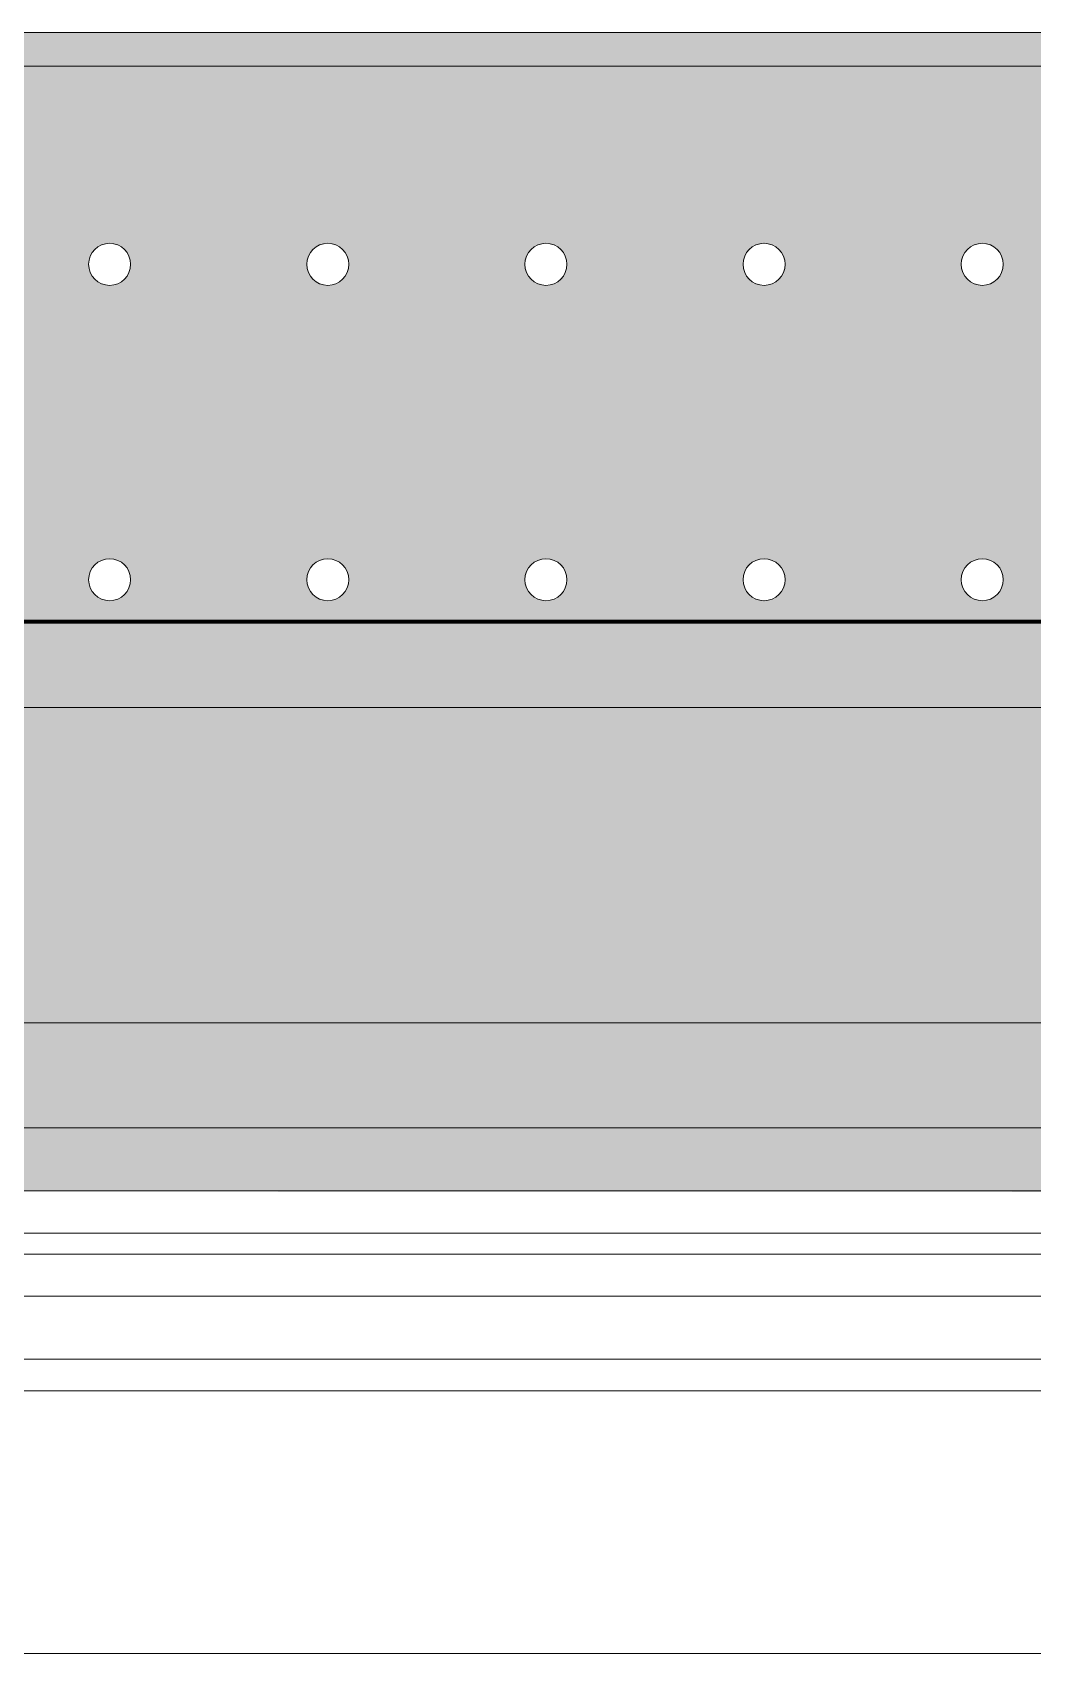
# Model space of a CAD drawing. Header units: millimetres. Extents: x 35524 to 235479, y -8553 to 29000.
# Drawn here: x 78384 to 78860, y 3300 to 4071 of the extents above; entities that cross this region are included whole.
import ezdxf

# ---------------------------------------------------------------- set-up
doc = ezdxf.new("R2010")
doc.units = ezdxf.units.MM
doc.linetypes.add('Осевая', pattern=[3175, 635, -476.25, 1587.5, -476.25])
for name, color, linetype, lineweight in [('A-GLAZ', 7, 'Continuous', 9), ('A-GLAZ-1', 7, 'Continuous', 13), ('I-WALL', 7, 'Continuous', 9), ('Оси-2', 7, 'Осевая', 9)]:
    doc.layers.add(name, color=color, linetype=linetype, lineweight=lineweight)
for name, color, linetype, lineweight, true_color in [('A-WALL-1', 7, 'Continuous', 9, 0xc0c0c0), ('A-WALL-2', 7, 'Continuous', 9, 0xcbc7bf), ('I-WALL-12', 7, 'Continuous', 53, 0xeaa7bf), ('I-WALL-4', 7, 'Continuous', 9, 0xc0c0c0), ('I-WALL-5', 7, 'Continuous', 9, 0xcbc7bf), ('S-WALL-ANLY', 7, 'Continuous', 13, 0x008040), ('Знаки-1', 7, 'Continuous', 9, 0xd4ccbd), ('Знаки-3', 9, 'Continuous', 9, 0x808080), ('Знаки-4', 7, 'Continuous', 9, 0xaba79f), ('Знаки-5', 7, 'Continuous', 9, 0xc1bbaf), ('Знаки-6', 7, 'Continuous', 9, 0xd5cdbe), ('Знаки-7', 7, 'Continuous', 9, 0xd1cabb), ('Знаки-8', 7, 'Continuous', 9, 0xccc5b7)]:
    doc.layers.add(name, color=color, linetype=linetype, lineweight=lineweight, true_color=true_color)
doc.layers.add('Знаки-2', color=7, linetype='Continuous', lineweight=9, transparency=0.5)

# ---------------------------------------------------------------- blocks, each defined once
blk = doc.blocks.new('120_Окно_СКБ_2Ст - 120_Окно_СКБ_2Ст 3000х2500 _мал_створка слева_-22809161-План отделки стен 3 этажа в осях 12-23')
at = {"layer": 'A-GLAZ'}
for p, q in [((1500, -5), (-1500, -5)), ((-1380, -55), (550, -55)), ((550, -65), (-1380, -65))]:
    blk.add_line(p, q, dxfattribs=at)
at = {"layer": 'A-GLAZ-1'}
for p, q in [((600, -35), (-1430, -35)), ((-1450, -85), (620, -85)), ((620, -85), (-1450, -85))]:
    blk.add_line(p, q, dxfattribs=at)
blk = doc.blocks.new('Зашивка радиатора_ с перфорацией М8 - Зашивка радиатора_ с перфорацией М8-31159968-План отделки стен 3 этажа в осях 12-23')
at = {"layer": 'Знаки-2'}
h = blk.add_hatch(color=256, dxfattribs=at)
h.paths.add_polyline_path([(2619, -380), (2649, -379), (2649, -141.05), (-310, -141.05), (-310, -380), (-281, -380), (-281, -371.05), (519, -371.05), (519, -380), (549, -380), (549, -371.05), (2619, -371.99), (2619, -373.73)])
h.paths.add_polyline_path([(1061.17, -101.05), (2650, -101.05), (2650, 179.94), (-310, 179.94), (-310, -101.05), (961.25, -101.05)])
h.paths.add_polyline_path([(1528.75, -90.35), (1523.75, -89.02), (1520.09, -85.35), (1518.75, -80.35), (1520.09, -75.35), (1523.75, -71.69), (1528.75, -70.35), (1533.75, -71.69), (1537.41, -75.35), (1538.75, -80.35), (1537.41, -85.35), (1533.75, -89.02), (1531.34, -90.01)])
h.paths.add_polyline_path([(2255, -90.35), (2250, -89.02), (2246.34, -85.35), (2245, -80.35), (2246.34, -75.35), (2250, -71.69), (2255, -70.35), (2260, -71.69), (2263.66, -75.35), (2265, -80.35), (2263.66, -85.35), (2260, -89.02), (2257.59, -90.01)])
h.paths.add_polyline_path([(1736.25, -90.35), (1731.25, -89.02), (1727.59, -85.35), (1726.25, -80.35), (1727.59, -75.35), (1731.25, -71.69), (1736.25, -70.35), (1741.25, -71.69), (1744.91, -75.35), (1746.25, -80.35), (1744.91, -85.35), (1741.25, -89.02), (1738.84, -90.01)])
h.paths.add_polyline_path([(1943.75, -90.35), (1938.75, -89.02), (1935.09, -85.35), (1933.75, -80.35), (1935.09, -75.35), (1938.75, -71.69), (1943.75, -70.35), (1948.75, -71.69), (1952.41, -75.35), (1953.75, -80.35), (1952.41, -85.35), (1948.75, -89.02), (1946.34, -90.01)])
h.paths.add_polyline_path([(2047.5, -90.35), (2042.5, -89.02), (2038.84, -85.35), (2037.5, -80.35), (2038.84, -75.35), (2042.5, -71.69), (2047.5, -70.35), (2052.5, -71.69), (2056.16, -75.35), (2057.5, -80.35), (2056.16, -85.35), (2052.5, -89.02), (2049.43, -90.1)])
h.paths.add_polyline_path([(2151.25, -90.35), (2146.25, -89.02), (2142.59, -85.35), (2141.25, -80.35), (2142.59, -75.35), (2146.25, -71.69), (2151.25, -70.35), (2156.25, -71.69), (2159.91, -75.35), (2161.25, -80.35), (2159.91, -85.35), (2156.25, -89.02), (2153.84, -90.01)])
h.paths.add_polyline_path([(1632.5, -90.35), (1627.5, -89.02), (1623.84, -85.35), (1622.5, -80.35), (1623.84, -75.35), (1627.5, -71.69), (1632.5, -70.35), (1637.5, -71.69), (1641.16, -75.35), (1642.5, -80.35), (1641.16, -85.35), (1637.5, -89.02), (1635.09, -90.01)])
h.paths.add_polyline_path([(1840, -90.35), (1835, -89.02), (1831.34, -85.35), (1830, -80.35), (1831.34, -75.35), (1835, -71.69), (1840, -70.35), (1845, -71.69), (1848.66, -75.35), (1850, -80.35), (1848.66, -85.35), (1845, -89.02), (1842.59, -90.01)])
h.paths.add_polyline_path([(2358.75, -90.35), (2353.75, -89.02), (2350.09, -85.35), (2348.75, -80.35), (2350.09, -75.35), (2353.75, -71.69), (2358.75, -70.35), (2363.75, -71.69), (2367.41, -75.35), (2368.75, -80.35), (2367.41, -85.35), (2363.75, -89.02), (2361.34, -90.01)])
h.paths.add_polyline_path([(2462.5, -90.35), (2457.5, -89.02), (2453.84, -85.35), (2452.5, -80.35), (2453.84, -75.35), (2457.5, -71.69), (2462.5, -70.35), (2467.5, -71.69), (2471.16, -75.35), (2472.5, -80.35), (2471.16, -85.35), (2467.5, -89.02), (2465.09, -90.01)])
h.paths.add_polyline_path([(2566.25, -90.35), (2561.25, -89.02), (2557.59, -85.35), (2556.25, -80.35), (2557.59, -75.35), (2561.25, -71.69), (2566.25, -70.35), (2571.25, -71.69), (2574.91, -75.35), (2576.25, -80.35), (2574.91, -85.35), (2571.25, -89.02), (2568.84, -90.01)])
h.paths.add_polyline_path([(1010, -90.35), (1005, -89.02), (1001.34, -85.35), (1000, -80.35), (1001.34, -75.35), (1005, -71.69), (1010, -70.35), (1015, -71.69), (1018.66, -75.35), (1020, -80.35), (1018.66, -85.35), (1015, -89.02), (1012.59, -90.01)])
h.paths.add_polyline_path([(1113.75, -90.35), (1108.75, -89.02), (1105.09, -85.35), (1103.75, -80.35), (1105.09, -75.35), (1108.75, -71.69), (1113.75, -70.35), (1118.75, -71.69), (1122.41, -75.35), (1123.75, -80.35), (1122.41, -85.35), (1118.75, -89.02), (1116.34, -90.01)])
h.paths.add_polyline_path([(698.75, -90.35), (693.75, -89.02), (690.09, -85.35), (688.75, -80.35), (690.09, -75.35), (693.75, -71.69), (698.75, -70.35), (703.75, -71.69), (707.41, -75.35), (708.75, -80.35), (707.41, -85.35), (703.75, -89.02), (701.34, -90.01)])
h.paths.add_polyline_path([(283.75, -90.35), (278.75, -89.02), (275.09, -85.35), (273.75, -80.35), (275.09, -75.35), (278.75, -71.69), (283.75, -70.35), (288.75, -71.69), (292.41, -75.35), (293.75, -80.35), (292.41, -85.35), (288.75, -89.02), (286.34, -90.01)])
h.paths.add_polyline_path([(595, -90.35), (590, -89.02), (586.34, -85.35), (585, -80.35), (586.34, -75.35), (590, -71.69), (595, -70.35), (600, -71.69), (603.66, -75.35), (605, -80.35), (603.66, -85.35), (600, -89.02), (597.59, -90.01)])
h.paths.add_polyline_path([(906.25, -90.35), (901.25, -89.02), (897.59, -85.35), (896.25, -80.35), (897.59, -75.35), (901.25, -71.69), (906.25, -70.35), (911.25, -71.69), (914.91, -75.35), (916.25, -80.35), (914.91, -85.35), (911.25, -89.02), (908.84, -90.01)])
h.paths.add_polyline_path([(802.5, -90.35), (797.5, -89.02), (793.84, -85.35), (792.5, -80.35), (793.84, -75.35), (797.5, -71.69), (802.5, -70.35), (807.5, -71.69), (811.16, -75.35), (812.5, -80.35), (811.16, -85.35), (807.5, -89.02), (805.09, -90.01)])
h.paths.add_polyline_path([(1217.5, -90.35), (1212.5, -89.02), (1208.84, -85.35), (1207.5, -80.35), (1208.84, -75.35), (1212.5, -71.69), (1217.5, -70.35), (1222.5, -71.69), (1226.16, -75.35), (1227.5, -80.35), (1226.16, -85.35), (1222.5, -89.02), (1220.09, -90.01)])
h.paths.add_polyline_path([(180, -90.35), (175, -89.02), (171.34, -85.35), (170, -80.35), (171.34, -75.35), (175, -71.69), (180, -70.35), (185, -71.69), (188.66, -75.35), (190, -80.35), (188.66, -85.35), (185, -89.02), (182.59, -90.01)])
h.paths.add_polyline_path([(1321.25, -90.35), (1316.25, -89.02), (1312.59, -85.35), (1311.25, -80.35), (1312.59, -75.35), (1316.25, -71.69), (1321.25, -70.35), (1326.25, -71.69), (1329.91, -75.35), (1331.25, -80.35), (1329.91, -85.35), (1326.25, -89.02), (1323.84, -90.01)])
h.paths.add_polyline_path([(1425, -90.35), (1420, -89.02), (1416.34, -85.35), (1415, -80.35), (1416.34, -75.35), (1420, -71.69), (1425, -70.35), (1430, -71.69), (1433.66, -75.35), (1435, -80.35), (1433.66, -85.35), (1430, -89.02), (1427.59, -90.01)])
h.paths.add_polyline_path([(387.5, -90.35), (382.5, -89.02), (378.84, -85.35), (377.5, -80.35), (378.84, -75.35), (382.5, -71.69), (387.5, -70.35), (392.5, -71.69), (396.16, -75.35), (397.5, -80.35), (396.16, -85.35), (392.5, -89.02), (390.09, -90.01)])
h.paths.add_polyline_path([(491.25, -90.35), (486.25, -89.02), (482.59, -85.35), (481.25, -80.35), (482.59, -75.35), (486.25, -71.69), (491.25, -70.35), (496.25, -71.69), (499.91, -75.35), (501.25, -80.35), (499.91, -85.35), (496.25, -89.02), (493.84, -90.01)])
h.paths.add_polyline_path([(-131.25, -90.35), (-136.25, -89.02), (-139.91, -85.35), (-141.25, -80.35), (-139.91, -75.35), (-135.36, -71.33), (-131.25, -70.35), (-126.25, -71.69), (-122.59, -75.35), (-121.25, -80.35), (-122.59, -85.35), (-126.25, -89.02), (-128.66, -90.01)])
h.paths.add_polyline_path([(-27.5, -90.35), (-32.5, -89.02), (-36.16, -85.35), (-37.5, -80.35), (-36.16, -75.35), (-32.5, -71.69), (-27.5, -70.35), (-22.5, -71.69), (-18.84, -75.35), (-17.5, -80.35), (-18.84, -85.35), (-22.5, -89.02), (-24.91, -90.01)])
h.paths.add_polyline_path([(-235, -90.35), (-240, -89.02), (-243.66, -85.35), (-245, -80.35), (-243.66, -75.35), (-240, -71.69), (-235, -70.35), (-230, -71.69), (-226.34, -75.35), (-225, -80.35), (-226.34, -85.35), (-230, -89.02), (-232.41, -90.01)])
h.paths.add_polyline_path([(76.25, -90.35), (71.25, -89.02), (67.59, -85.35), (66.25, -80.35), (67.59, -75.35), (71.25, -71.69), (76.25, -70.35), (81.25, -71.69), (84.91, -75.35), (86.25, -80.35), (84.91, -85.35), (81.25, -89.02), (78.84, -90.01)])
h.paths.add_polyline_path([(1943.75, 59.65), (1938.75, 60.98), (1935.09, 64.65), (1933.75, 69.65), (1935.09, 74.65), (1938.75, 78.31), (1943.75, 79.65), (1948.75, 78.31), (1952.41, 74.65), (1953.75, 69.65), (1952.41, 64.65), (1948.75, 60.98), (1946.34, 59.99)])
h.paths.add_polyline_path([(2047.5, 59.65), (2042.5, 60.98), (2038.84, 64.65), (2037.5, 69.65), (2038.84, 74.65), (2042.5, 78.31), (2047.5, 79.65), (2052.5, 78.31), (2056.16, 74.65), (2057.5, 69.65), (2056.16, 64.65), (2052.5, 60.98), (2049.43, 59.9)])
h.paths.add_polyline_path([(2255, 59.65), (2250, 60.98), (2246.34, 64.65), (2245, 69.65), (2246.34, 74.65), (2250, 78.31), (2255, 79.65), (2260, 78.31), (2263.66, 74.65), (2265, 69.65), (2263.66, 64.65), (2260, 60.98), (2257.59, 59.99)])
h.paths.add_polyline_path([(1736.25, 59.65), (1731.25, 60.98), (1727.59, 64.65), (1726.25, 69.65), (1727.59, 74.65), (1731.25, 78.31), (1736.25, 79.65), (1741.25, 78.31), (1744.91, 74.65), (1746.25, 69.65), (1744.91, 64.65), (1741.25, 60.98), (1738.84, 59.99)])
h.paths.add_polyline_path([(2358.75, 59.65), (2353.75, 60.98), (2350.09, 64.65), (2348.75, 69.65), (2350.09, 74.65), (2353.75, 78.31), (2358.75, 79.65), (2363.75, 78.31), (2367.41, 74.65), (2368.75, 69.65), (2367.41, 64.65), (2363.75, 60.98), (2361.34, 59.99)])
h.paths.add_polyline_path([(1840, 59.65), (1835, 60.98), (1831.34, 64.65), (1830, 69.65), (1831.34, 74.65), (1835, 78.31), (1840, 79.65), (1845, 78.31), (1848.66, 74.65), (1850, 69.65), (1848.66, 64.65), (1845, 60.98), (1842.59, 59.99)])
h.paths.add_polyline_path([(1425, 59.65), (1420, 60.98), (1416.34, 64.65), (1415, 69.65), (1416.34, 74.65), (1420, 78.31), (1425, 79.65), (1430, 78.31), (1433.66, 74.65), (1435, 69.65), (1433.66, 64.65), (1430, 60.98), (1427.59, 59.99)])
h.paths.add_polyline_path([(1528.75, 59.65), (1523.75, 60.98), (1520.09, 64.65), (1518.75, 69.65), (1520.09, 74.65), (1523.75, 78.31), (1528.75, 79.65), (1533.75, 78.31), (1537.41, 74.65), (1538.75, 69.65), (1537.41, 64.65), (1533.75, 60.98), (1531.34, 59.99)])
h.paths.add_polyline_path([(2151.25, 59.65), (2146.25, 60.98), (2142.59, 64.65), (2141.25, 69.65), (2142.59, 74.65), (2146.25, 78.31), (2151.25, 79.65), (2156.25, 78.31), (2159.91, 74.65), (2161.25, 69.65), (2159.91, 64.65), (2156.25, 60.98), (2153.84, 59.99)])
h.paths.add_polyline_path([(2566.25, 59.65), (2561.25, 60.98), (2557.59, 64.65), (2556.25, 69.65), (2557.59, 74.65), (2561.25, 78.31), (2566.25, 79.65), (2571.25, 78.31), (2574.91, 74.65), (2576.25, 69.65), (2574.91, 64.65), (2571.25, 60.98), (2568.84, 59.99)])
h.paths.add_polyline_path([(2462.5, 59.65), (2457.5, 60.98), (2453.84, 64.65), (2452.5, 69.65), (2453.84, 74.65), (2457.5, 78.31), (2462.5, 79.65), (2467.5, 78.31), (2471.16, 74.65), (2472.5, 69.65), (2471.16, 64.65), (2467.5, 60.98), (2465.09, 59.99)])
h.paths.add_polyline_path([(1632.5, 59.65), (1627.5, 60.98), (1623.84, 64.65), (1622.5, 69.65), (1623.84, 74.65), (1627.5, 78.31), (1632.5, 79.65), (1637.5, 78.31), (1641.16, 74.65), (1642.5, 69.65), (1641.16, 64.65), (1637.5, 60.98), (1635.09, 59.99)])
h.paths.add_polyline_path([(802.5, 59.65), (797.5, 60.98), (793.84, 64.65), (792.5, 69.65), (793.84, 74.65), (797.5, 78.31), (802.5, 79.65), (807.5, 78.31), (811.16, 74.65), (812.5, 69.65), (811.16, 64.65), (807.5, 60.98), (805.09, 59.99)])
h.paths.add_polyline_path([(1113.75, 59.65), (1108.75, 60.98), (1105.09, 64.65), (1103.75, 69.65), (1105.09, 74.65), (1108.75, 78.31), (1113.75, 79.65), (1118.75, 78.31), (1122.41, 74.65), (1123.75, 69.65), (1122.41, 64.65), (1118.75, 60.98), (1116.34, 59.99)])
h.paths.add_polyline_path([(1010, 59.65), (1005, 60.98), (1001.34, 64.65), (1000, 69.65), (1001.34, 74.65), (1005, 78.31), (1010, 79.65), (1015, 78.31), (1018.66, 74.65), (1020, 69.65), (1018.66, 64.65), (1015, 60.98), (1012.59, 59.99)])
h.paths.add_polyline_path([(906.25, 59.65), (901.25, 60.98), (897.59, 64.65), (896.25, 69.65), (897.59, 74.65), (901.25, 78.31), (906.25, 79.65), (911.25, 78.31), (914.91, 74.65), (916.25, 69.65), (914.91, 64.65), (911.25, 60.98), (908.84, 59.99)])
h.paths.add_polyline_path([(387.5, 59.65), (382.5, 60.98), (378.84, 64.65), (377.5, 69.65), (378.84, 74.65), (382.5, 78.31), (387.5, 79.65), (392.5, 78.31), (396.16, 74.65), (397.5, 69.65), (396.16, 64.65), (392.5, 60.98), (390.09, 59.99)])
h.paths.add_polyline_path([(76.25, 59.65), (71.25, 60.98), (67.59, 64.65), (66.25, 69.65), (67.59, 74.65), (71.25, 78.31), (76.25, 79.65), (81.25, 78.31), (84.91, 74.65), (86.25, 69.65), (84.91, 64.65), (81.25, 60.98), (78.84, 59.99)])
h.paths.add_polyline_path([(180, 59.65), (175, 60.98), (171.34, 64.65), (170, 69.65), (171.34, 74.65), (175, 78.31), (180, 79.65), (185, 78.31), (188.66, 74.65), (190, 69.65), (188.66, 64.65), (185, 60.98), (182.59, 59.99)])
h.paths.add_polyline_path([(283.75, 59.65), (278.75, 60.98), (275.09, 64.65), (273.75, 69.65), (275.09, 74.65), (278.75, 78.31), (283.75, 79.65), (288.75, 78.31), (292.41, 74.65), (293.75, 69.65), (292.41, 64.65), (288.75, 60.98), (286.34, 59.99)])
h.paths.add_polyline_path([(698.75, 59.65), (693.75, 60.98), (690.09, 64.65), (688.75, 69.65), (690.09, 74.65), (693.75, 78.31), (698.75, 79.65), (703.75, 78.31), (707.41, 74.65), (708.75, 69.65), (707.41, 64.65), (703.75, 60.98), (701.34, 59.99)])
h.paths.add_polyline_path([(595, 59.65), (590, 60.98), (586.34, 64.65), (585, 69.65), (586.34, 74.65), (590, 78.31), (595, 79.65), (600, 78.31), (603.66, 74.65), (605, 69.65), (603.66, 64.65), (600, 60.98), (597.59, 59.99)])
h.paths.add_polyline_path([(1321.25, 59.65), (1316.25, 60.98), (1312.59, 64.65), (1311.25, 69.65), (1312.59, 74.65), (1316.25, 78.31), (1321.25, 79.65), (1326.25, 78.31), (1329.91, 74.65), (1331.25, 69.65), (1329.91, 64.65), (1326.25, 60.98), (1323.84, 59.99)])
h.paths.add_polyline_path([(1217.5, 59.65), (1212.5, 60.98), (1208.84, 64.65), (1207.5, 69.65), (1208.84, 74.65), (1212.5, 78.31), (1217.5, 79.65), (1222.5, 78.31), (1226.16, 74.65), (1227.5, 69.65), (1226.16, 64.65), (1222.5, 60.98), (1220.09, 59.99)])
h.paths.add_polyline_path([(491.25, 59.65), (486.25, 60.98), (482.59, 64.65), (481.25, 69.65), (482.59, 74.65), (486.25, 78.31), (491.25, 79.65), (496.25, 78.31), (499.91, 74.65), (501.25, 69.65), (499.91, 64.65), (496.25, 60.98), (493.84, 59.99)])
h.paths.add_polyline_path([(-27.5, 59.65), (-32.5, 60.98), (-36.16, 64.65), (-37.5, 69.65), (-36.16, 74.65), (-32.5, 78.31), (-27.5, 79.65), (-22.5, 78.31), (-18.84, 74.65), (-17.5, 69.65), (-18.84, 64.65), (-22.5, 60.98), (-24.91, 59.99)])
h.paths.add_polyline_path([(-131.25, 59.65), (-136.25, 60.98), (-139.91, 64.65), (-141.25, 69.65), (-139.91, 74.65), (-135.36, 78.67), (-131.25, 79.65), (-126.25, 78.31), (-122.59, 74.65), (-121.25, 69.65), (-122.59, 64.65), (-126.25, 60.98), (-128.66, 59.99)])
h.paths.add_polyline_path([(-235, 59.65), (-240, 60.98), (-243.66, 64.65), (-245, 69.65), (-243.66, 74.65), (-240, 78.31), (-235, 79.65), (-230, 78.31), (-226.34, 74.65), (-225, 69.65), (-226.34, 64.65), (-230, 60.98), (-232.41, 59.99)])
for points in [[(2459.91, 163.94), (2650, 163.94), (2649.94, 179.94), (-310, 179.94), (-310, 163.94), (2454.57, 163.94)], [(1040, 163.94), (1039.32, 179.94), (1000, 179.94), (1000.68, 163.94), (1039.32, 163.94)], [(1025, 163.94), (1040, 163.94), (1039.32, 179.94), (1000, 179.94), (1000.68, 163.94), (1022.59, 163.94)], [(1027.07, 163.94), (1030, 163.94), (1029.66, 179.94), (1010, 179.94), (1010.34, 163.94), (1025.18, 163.94)], [(1010.34, 163.94), (1030, 163.94), (1029.66, 179.94), (1010, 179.94), (1010, 163.94)], [(1134.14, 163.94), (1140, 163.94), (1139.1, 179.94), (1100, 179.94), (1100.68, 163.94), (1130, 163.94)], [(1125, 163.94), (1140, 163.94), (1139.1, 179.94), (1100, 179.94), (1100.68, 163.94), (1122.59, 163.94)], [(1110.34, 163.94), (1130, 163.94), (1129.66, 179.94), (1110, 179.94), (1110, 163.94)], [(1130, 163.94), (1129.66, 179.94), (1110, 179.94), (1110.34, 163.94), (1129.66, 163.94)], [(1200, 163.94), (1240, 163.94), (1239.32, 179.94), (1200, 179.94)], [(1210.34, 163.94), (1240, 163.94), (1239.32, 179.94), (1200, 179.94), (1200.68, 163.94), (1210, 163.94)], [(1227.07, 163.94), (1230, 163.94), (1229.66, 179.94), (1210, 179.94), (1210.34, 163.94), (1225.18, 163.94)], [(1227.07, 163.94), (1230, 163.94), (1229.66, 179.94), (1210, 179.94), (1210.34, 163.94), (1225.18, 163.94)], [(1315, 163.94), (1340, 163.94), (1339.32, 179.94), (1300, 179.94), (1300.68, 163.94), (1314.82, 163.94)], [(1300, 163.94), (1340, 163.94), (1339.32, 179.94), (1300, 179.94)], [(1330, 163.94), (1329.66, 179.94), (1310, 179.94), (1310.34, 163.94), (1329.66, 163.94)], [(1310.34, 163.94), (1330, 163.94), (1329.66, 179.94), (1310, 179.94), (1310, 163.94)], [(1405.86, 163.94), (1440, 163.94), (1439.32, 179.94), (1400, 179.94), (1400.68, 163.94), (1402.68, 163.94)], [(1425, 163.94), (1440, 163.94), (1439.32, 179.94), (1400, 179.94), (1400.68, 163.94), (1422.59, 163.94)], [(1410.34, 163.94), (1430, 163.94), (1429.66, 179.94), (1410, 179.94), (1410, 163.94)], [(1412.93, 163.94), (1430, 163.94), (1429.66, 179.94), (1410, 179.94), (1410.34, 163.94), (1411.34, 163.94)]]:
    blk.add_hatch(color=256, dxfattribs=at).paths.add_polyline_path(points)
at = {"layer": 'Знаки-1'}
for p, q in [((1011.28, 179.94), (1014.82, 179.94)), ((1014.82, 179.94), (1011.28, 179.94)), ((1015, 179.94), (1025, 179.94)), ((1020, 179.94), (1015, 179.94)), ((1025, 179.94), (1020, 179.94)), ((1025.18, 179.94), (1028.72, 179.94)), ((1028.72, 179.94), (1025.18, 179.94)), ((1111.28, 179.94), (1114.82, 179.94)), ((1114.82, 179.94), (1111.28, 179.94)), ((1115, 179.94), (1125, 179.94)), ((1125, 179.94), (1115, 179.94)), ((1125.18, 179.94), (1128.72, 179.94)), ((1128.72, 179.94), (1125.18, 179.94)), ((1210, 179.94), (1214.81, 179.94)), ((1214.81, 179.94), (1210, 179.94)), ((1215, 179.94), (1225, 179.94)), ((1225, 179.94), (1215, 179.94)), ((1225.19, 179.94), (1230, 179.94)), ((1230, 179.94), (1225.19, 179.94)), ((1311.28, 179.94), (1314.82, 179.94)), ((1314.82, 179.94), (1311.28, 179.94)), ((1315, 179.94), (1325, 179.94)), ((1325, 179.94), (1315, 179.94)), ((1325.18, 179.94), (1328.72, 179.94)), ((1328.72, 179.94), (1325.18, 179.94)), ((1411.28, 179.94), (1414.82, 179.94)), ((1414.82, 179.94), (1411.28, 179.94)), ((1415, 179.94), (1420, 179.94)), ((1425, 179.94), (1415, 179.94)), ((1420, 179.94), (1425, 179.94)), ((1425.18, 179.94), (1428.72, 179.94)), ((1428.72, 179.94), (1425.18, 179.94)), ((1011.28, 163.94), (1014.82, 163.94)), ((1014.82, 163.94), (1011.28, 163.94)), ((1015, 163.94), (1020, 163.94)), ((1020, 163.94), (1015, 163.94)), ((1020, 163.94), (1025, 163.94)), ((1025, 163.94), (1020, 163.94)), ((1025.18, 163.94), (1028.72, 163.94)), ((1028.72, 163.94), (1025.18, 163.94)), ((1111.28, 163.94), (1114.82, 163.94)), ((1114.82, 163.94), (1111.28, 163.94)), ((1115, 163.94), (1125, 163.94)), ((1125, 163.94), (1115, 163.94)), ((1125.18, 163.94), (1128.72, 163.94)), ((1128.72, 163.94), (1125.18, 163.94)), ((1210, 163.94), (1210.34, 163.94)), ((1212.93, 163.94), (1210, 163.94)), ((1210.34, 163.94), (1214.81, 163.94)), ((1214.81, 163.94), (1212.93, 163.94)), ((1215, 163.94), (1225, 163.94)), ((1222.59, 163.94), (1215, 163.94)), ((1225, 163.94), (1222.59, 163.94)), ((1225.19, 163.94), (1228.66, 163.94)), ((1230, 163.94), (1225.19, 163.94)), ((1228.66, 163.94), (1229.66, 163.94)), ((1229.66, 163.94), (1230, 163.94)), ((1311.28, 163.94), (1314.82, 163.94)), ((1314.82, 163.94), (1311.28, 163.94)), ((1315, 163.94), (1325, 163.94)), ((1325, 163.94), (1315, 163.94)), ((1325.18, 163.94), (1328.72, 163.94)), ((1328.72, 163.94), (1325.18, 163.94)), ((1411.28, 163.94), (1414.82, 163.94)), ((1414.82, 163.94), (1411.28, 163.94)), ((1415, 163.94), (1420, 163.94)), ((1425, 163.94), (1415, 163.94)), ((1420, 163.94), (1425, 163.94)), ((1425.18, 163.94), (1428.72, 163.94)), ((1428.72, 163.94), (1425.18, 163.94))]:
    blk.add_line(p, q, dxfattribs=at)
at = {"layer": 'Знаки-3'}
blk.add_line((2650, 179.94), (-310, 179.94), dxfattribs=at)
for centre, start, end in [((1010, 69.65), 0, 180), ((1113.75, 69.65), 0, 180), ((1217.5, 69.65), 0, 180), ((1321.25, 69.65), 0, 180), ((1425, 69.65), 0, 180), ((1010, 69.65), 180, 360), ((1113.75, 69.65), 180, 360), ((1217.5, 69.65), 180, 360), ((1321.25, 69.65), 180, 360), ((1425, 69.65), 180, 360), ((1010, -80.35), 0, 180), ((1113.75, -80.35), 0, 180), ((1217.5, -80.35), 0, 180), ((1321.25, -80.35), 0, 180), ((1425, -80.35), 0, 180), ((1010, -80.35), 180, 360), ((1113.75, -80.35), 180, 360), ((1217.5, -80.35), 180, 360), ((1321.25, -80.35), 180, 360), ((1425, -80.35), 180, 360)]:
    blk.add_arc(centre, 10, start, end, dxfattribs=at)
at = {"layer": 'Знаки-4'}
for p, q in [((-310, 179.94), (2617.76, 179.94)), ((-307.06, 179.94), (2617.76, 179.94)), ((2603.53, 163.94), (-264.93, 163.94))]:
    blk.add_line(p, q, dxfattribs=at)
for centre, start, end in [((1010, 69.65), 0, 180), ((1113.75, 69.65), 0, 180), ((1217.5, 69.65), 0, 180), ((1321.25, 69.65), 90.47234, 180), ((1321.25, 69.65), 0, 90), ((1425, 69.65), 0, 180), ((1010, 69.65), 180, 360), ((1113.75, 69.65), 180, 360), ((1217.5, 69.65), 180, 360), ((1321.25, 69.65), 180, 360), ((1425, 69.65), 180, 360), ((1010, -80.35), 0, 180), ((1113.75, -80.35), 0, 180), ((1217.5, -80.35), 360, 180), ((1321.25, -80.35), 0, 180), ((1425, -80.35), 0, 180), ((1010, -80.35), 180, 360), ((1113.75, -80.35), 180, 360), ((1217.5, -80.35), 180, 360), ((1321.25, -80.35), 180, 269.52766), ((1321.25, -80.35), 270, 360), ((1425, -80.35), 180, 360)]:
    blk.add_arc(centre, 10, start, end, dxfattribs=at)
at = {"layer": 'Знаки-5'}
for p, q in [((1000, 179.94), (940, 179.94)), ((1000, 179.94), (1010, 179.94)), ((1010, 179.94), (1000, 179.94)), ((1010, 179.94), (1030, 179.94)), ((1030, 179.94), (1010, 179.94)), ((1030, 179.94), (1040, 179.94)), ((1040, 179.94), (1030, 179.94)), ((1100, 179.94), (1040, 179.94)), ((1100, 179.94), (1140, 179.94)), ((1140, 179.94), (1100, 179.94)), ((1200, 179.94), (1140, 179.94)), ((1200, 179.94), (1240, 179.94)), ((1240, 179.94), (1200, 179.94)), ((1300, 179.94), (1240, 179.94)), ((1300, 179.94), (1310, 179.94)), ((1310, 179.94), (1300, 179.94)), ((1310, 179.94), (1330, 179.94)), ((1330, 179.94), (1310, 179.94)), ((1330, 179.94), (1340, 179.94)), ((1340, 179.94), (1330, 179.94)), ((1400, 179.94), (1340, 179.94)), ((1400, 179.94), (1440, 179.94)), ((1440, 179.94), (1400, 179.94)), ((1500, 179.94), (1440, 179.94)), ((940, 163.94), (1000, 163.94)), ((1000, 163.94), (1010, 163.94)), ((1010, 163.94), (1000, 163.94)), ((1010, 163.94), (1030, 163.94)), ((1030, 163.94), (1010, 163.94)), ((1030, 163.94), (1040, 163.94)), ((1040, 163.94), (1030, 163.94)), ((1040, 163.94), (1100, 163.94)), ((1100, 163.94), (1140, 163.94)), ((1140, 163.94), (1100, 163.94)), ((1140, 163.94), (1200, 163.94)), ((1200, 163.94), (1240, 163.94)), ((1240, 163.94), (1200, 163.94)), ((1240, 163.94), (1300, 163.94)), ((1300, 163.94), (1310, 163.94)), ((1310, 163.94), (1300, 163.94)), ((1310, 163.94), (1330, 163.94)), ((1330, 163.94), (1310, 163.94)), ((1330, 163.94), (1340, 163.94)), ((1340, 163.94), (1330, 163.94)), ((1340, 163.94), (1400, 163.94)), ((1400, 163.94), (1440, 163.94)), ((1440, 163.94), (1400, 163.94)), ((1440, 163.94), (1500, 163.94))]:
    blk.add_line(p, q, dxfattribs=at)
at = {"layer": 'Знаки-6'}
for p, q in [((1014.82, 179.94), (1011.34, 179.94)), ((1025, 179.94), (1015, 179.94)), ((1028.66, 179.94), (1025.18, 179.94)), ((1114.82, 179.94), (1111.34, 179.94)), ((1125, 179.94), (1115, 179.94)), ((1128.66, 179.94), (1125.18, 179.94)), ((1214.82, 179.94), (1211.34, 179.94)), ((1225, 179.94), (1215, 179.94)), ((1228.66, 179.94), (1225.18, 179.94)), ((1314.82, 179.94), (1311.34, 179.94)), ((1325, 179.94), (1315, 179.94)), ((1328.66, 179.94), (1325.18, 179.94)), ((1414.82, 179.94), (1411.34, 179.94)), ((1425, 179.94), (1415, 179.94)), ((1428.66, 179.94), (1425.18, 179.94)), ((1011.34, 163.94), (1014.82, 163.94)), ((1015, 163.94), (1025, 163.94)), ((1025.18, 163.94), (1028.66, 163.94)), ((1111.34, 163.94), (1114.82, 163.94)), ((1115, 163.94), (1125, 163.94)), ((1125.18, 163.94), (1128.66, 163.94)), ((1211.34, 163.94), (1214.82, 163.94)), ((1215, 163.94), (1225, 163.94)), ((1225.18, 163.94), (1228.66, 163.94)), ((1311.34, 163.94), (1314.82, 163.94)), ((1315, 163.94), (1325, 163.94)), ((1325.18, 163.94), (1328.66, 163.94)), ((1411.34, 163.94), (1414.82, 163.94)), ((1415, 163.94), (1425, 163.94)), ((1425.18, 163.94), (1428.66, 163.94))]:
    blk.add_line(p, q, dxfattribs=at)
at = {"layer": 'Знаки-7'}
for p, q in [((1010, 179.94), (1000.68, 179.94)), ((1010, 179.94), (1011.34, 179.94)), ((1011.34, 179.94), (1010, 179.94)), ((1011.34, 179.94), (1014.81, 179.94)), ((1014.81, 179.94), (1011.34, 179.94)), ((1015, 179.94), (1020, 179.94)), ((1020, 179.94), (1015, 179.94)), ((1020, 179.94), (1022.59, 179.94)), ((1025, 179.94), (1020, 179.94)), ((1022.59, 179.94), (1025, 179.94)), ((1025.19, 179.94), (1030, 179.94)), ((1030, 179.94), (1025.19, 179.94)), ((1039.32, 179.94), (1030, 179.94)), ((1110, 179.94), (1100.68, 179.94)), ((1110, 179.94), (1114.81, 179.94)), ((1114.81, 179.94), (1110, 179.94)), ((1115, 179.94), (1125, 179.94)), ((1125, 179.94), (1115, 179.94)), ((1125.19, 179.94), (1130, 179.94)), ((1130, 179.94), (1125.19, 179.94)), ((1139.1, 179.94), (1130, 179.94)), ((1210, 179.94), (1200.68, 179.94)), ((1211.28, 179.94), (1214.82, 179.94)), ((1214.82, 179.94), (1211.28, 179.94)), ((1215, 179.94), (1225, 179.94)), ((1225, 179.94), (1215, 179.94)), ((1225.18, 179.94), (1228.72, 179.94)), ((1228.72, 179.94), (1225.18, 179.94)), ((1239.32, 179.94), (1230, 179.94)), ((1310, 179.94), (1300.68, 179.94)), ((1310, 179.94), (1310.34, 179.94)), ((1312.93, 179.94), (1310, 179.94)), ((1310.34, 179.94), (1314.81, 179.94)), ((1314.81, 179.94), (1312.93, 179.94)), ((1315, 179.94), (1322.59, 179.94)), ((1322.59, 179.94), (1315, 179.94)), ((1322.59, 179.94), (1325, 179.94)), ((1325, 179.94), (1322.59, 179.94)), ((1325.19, 179.94), (1327.07, 179.94)), ((1330, 179.94), (1325.19, 179.94)), ((1327.07, 179.94), (1330, 179.94)), ((1339.32, 179.94), (1330, 179.94)), ((1410, 179.94), (1400.68, 179.94)), ((1410, 179.94), (1414.81, 179.94)), ((1410.34, 179.94), (1410, 179.94)), ((1411.34, 179.94), (1410.34, 179.94)), ((1412.93, 179.94), (1411.34, 179.94)), ((1414.81, 179.94), (1412.93, 179.94)), ((1415, 179.94), (1425, 179.94)), ((1417.41, 179.94), (1415, 179.94)), ((1420, 179.94), (1417.41, 179.94)), ((1422.59, 179.94), (1420, 179.94)), ((1425, 179.94), (1422.59, 179.94)), ((1425.19, 179.94), (1430, 179.94)), ((1427.07, 179.94), (1425.19, 179.94)), ((1430, 179.94), (1427.07, 179.94)), ((1439.32, 179.94), (1430, 179.94)), ((1000.68, 163.94), (1010, 163.94)), ((1010, 163.94), (1011.34, 163.94)), ((1014.81, 163.94), (1010, 163.94)), ((1011.34, 163.94), (1014.81, 163.94)), ((1015, 163.94), (1025, 163.94)), ((1025, 163.94), (1015, 163.94)), ((1025.19, 163.94), (1028.66, 163.94)), ((1030, 163.94), (1025.19, 163.94)), ((1028.66, 163.94), (1030, 163.94)), ((1030, 163.94), (1039.32, 163.94)), ((1100.68, 163.94), (1110, 163.94)), ((1110, 163.94), (1114.81, 163.94)), ((1114.81, 163.94), (1110, 163.94)), ((1115, 163.94), (1125, 163.94)), ((1117.41, 163.94), (1115, 163.94)), ((1120, 163.94), (1117.41, 163.94)), ((1122.59, 163.94), (1120, 163.94)), ((1125, 163.94), (1122.59, 163.94)), ((1125.19, 163.94), (1130, 163.94)), ((1127.07, 163.94), (1125.19, 163.94)), ((1128.66, 163.94), (1127.07, 163.94)), ((1129.66, 163.94), (1128.66, 163.94)), ((1130, 163.94), (1129.66, 163.94)), ((1130, 163.94), (1139.1, 163.94)), ((1200.68, 163.94), (1210, 163.94)), ((1211.28, 163.94), (1214.82, 163.94)), ((1214.82, 163.94), (1211.28, 163.94)), ((1215, 163.94), (1225, 163.94)), ((1225, 163.94), (1215, 163.94)), ((1225.18, 163.94), (1228.72, 163.94)), ((1228.72, 163.94), (1225.18, 163.94)), ((1230, 163.94), (1239.32, 163.94)), ((1300.68, 163.94), (1310, 163.94)), ((1310, 163.94), (1314.81, 163.94)), ((1314.81, 163.94), (1310, 163.94)), ((1315, 163.94), (1320, 163.94)), ((1322.59, 163.94), (1315, 163.94)), ((1320, 163.94), (1325, 163.94)), ((1325, 163.94), (1322.59, 163.94)), ((1325.19, 163.94), (1328.66, 163.94)), ((1328.66, 163.94), (1325.19, 163.94)), ((1328.66, 163.94), (1330, 163.94)), ((1330, 163.94), (1328.66, 163.94)), ((1330, 163.94), (1339.32, 163.94)), ((1400.68, 163.94), (1410, 163.94)), ((1410, 163.94), (1414.81, 163.94)), ((1414.81, 163.94), (1410, 163.94)), ((1415, 163.94), (1425, 163.94)), ((1425, 163.94), (1415, 163.94)), ((1425.19, 163.94), (1430, 163.94)), ((1430, 163.94), (1425.19, 163.94)), ((1430, 163.94), (1439.32, 163.94))]:
    blk.add_line(p, q, dxfattribs=at)
blk.add_arc((1321.25, 69.65), 10, 90, 90.47234, dxfattribs=at)
at = {"layer": 'Знаки-8'}
for p, q in [((1000, 179.94), (1010, 179.94)), ((1010, 179.94), (1000, 179.94)), ((1011.28, 179.94), (1014.82, 179.94)), ((1014.82, 179.94), (1011.28, 179.94)), ((1015, 179.94), (1025, 179.94)), ((1025, 179.94), (1015, 179.94)), ((1025.18, 179.94), (1028.72, 179.94)), ((1028.72, 179.94), (1025.18, 179.94)), ((1030, 179.94), (1040, 179.94)), ((1040, 179.94), (1030, 179.94)), ((1100, 179.94), (1105.86, 179.94)), ((1110, 179.94), (1100, 179.94)), ((1105.86, 179.94), (1110, 179.94)), ((1110, 179.94), (1114.81, 179.94)), ((1114.81, 179.94), (1110, 179.94)), ((1115, 179.94), (1125, 179.94)), ((1125, 179.94), (1115, 179.94)), ((1125.19, 179.94), (1130, 179.94)), ((1130, 179.94), (1125.19, 179.94)), ((1130, 179.94), (1139.32, 179.94)), ((1134.14, 179.94), (1130, 179.94)), ((1140, 179.94), (1134.14, 179.94)), ((1139.32, 179.94), (1140, 179.94)), ((1200, 179.94), (1210, 179.94)), ((1210, 179.94), (1200, 179.94)), ((1210, 179.94), (1214.81, 179.94)), ((1214.81, 179.94), (1210, 179.94)), ((1215, 179.94), (1225, 179.94)), ((1225, 179.94), (1215, 179.94)), ((1225.19, 179.94), (1230, 179.94)), ((1227.07, 179.94), (1225.19, 179.94)), ((1230, 179.94), (1227.07, 179.94)), ((1230, 179.94), (1240, 179.94)), ((1240, 179.94), (1230, 179.94)), ((1300, 179.94), (1305.86, 179.94)), ((1310, 179.94), (1300, 179.94)), ((1305.86, 179.94), (1310, 179.94)), ((1311.28, 179.94), (1314.82, 179.94)), ((1314.82, 179.94), (1311.28, 179.94)), ((1315, 179.94), (1325, 179.94)), ((1325, 179.94), (1315, 179.94)), ((1325.18, 179.94), (1328.72, 179.94)), ((1328.72, 179.94), (1325.18, 179.94)), ((1330, 179.94), (1340, 179.94)), ((1340, 179.94), (1330, 179.94)), ((1400, 179.94), (1400.68, 179.94)), ((1410, 179.94), (1400, 179.94)), ((1400.68, 179.94), (1402.68, 179.94)), ((1402.68, 179.94), (1405.86, 179.94)), ((1405.86, 179.94), (1410, 179.94)), ((1410, 179.94), (1414.81, 179.94)), ((1414.81, 179.94), (1410, 179.94)), ((1415, 179.94), (1425, 179.94)), ((1425, 179.94), (1415, 179.94)), ((1425.19, 179.94), (1430, 179.94)), ((1430, 179.94), (1425.19, 179.94)), ((1430, 179.94), (1434.14, 179.94)), ((1440, 179.94), (1430, 179.94)), ((1434.14, 179.94), (1437.32, 179.94)), ((1437.32, 179.94), (1440, 179.94)), ((1000, 163.94), (1010, 163.94)), ((1010, 163.94), (1000, 163.94)), ((1011.28, 163.94), (1014.82, 163.94)), ((1014.82, 163.94), (1011.28, 163.94)), ((1015, 163.94), (1025, 163.94)), ((1025, 163.94), (1015, 163.94)), ((1025.18, 163.94), (1028.72, 163.94)), ((1028.72, 163.94), (1025.18, 163.94)), ((1030, 163.94), (1040, 163.94)), ((1040, 163.94), (1030, 163.94)), ((1100, 163.94), (1110, 163.94)), ((1100.68, 163.94), (1100, 163.94)), ((1110, 163.94), (1100.68, 163.94)), ((1110, 163.94), (1114.81, 163.94)), ((1114.81, 163.94), (1110, 163.94)), ((1115, 163.94), (1125, 163.94)), ((1125, 163.94), (1115, 163.94)), ((1125.19, 163.94), (1130, 163.94)), ((1130, 163.94), (1125.19, 163.94)), ((1130, 163.94), (1140, 163.94)), ((1140, 163.94), (1130, 163.94)), ((1200, 163.94), (1210, 163.94)), ((1210, 163.94), (1200, 163.94)), ((1210, 163.94), (1214.81, 163.94)), ((1214.81, 163.94), (1210, 163.94)), ((1215, 163.94), (1222.59, 163.94)), ((1225, 163.94), (1215, 163.94)), ((1222.59, 163.94), (1225, 163.94)), ((1225.19, 163.94), (1230, 163.94)), ((1230, 163.94), (1225.19, 163.94)), ((1230, 163.94), (1240, 163.94)), ((1240, 163.94), (1230, 163.94)), ((1300, 163.94), (1310, 163.94)), ((1310, 163.94), (1300, 163.94)), ((1311.28, 163.94), (1314.82, 163.94)), ((1314.82, 163.94), (1311.28, 163.94)), ((1315, 163.94), (1325, 163.94)), ((1325, 163.94), (1315, 163.94)), ((1325.18, 163.94), (1328.72, 163.94)), ((1328.72, 163.94), (1325.18, 163.94)), ((1330, 163.94), (1339.32, 163.94)), ((1334.14, 163.94), (1330, 163.94)), ((1339.32, 163.94), (1334.14, 163.94)), ((1339.32, 163.94), (1340, 163.94)), ((1340, 163.94), (1339.32, 163.94)), ((1400, 163.94), (1400.68, 163.94)), ((1410, 163.94), (1400, 163.94)), ((1400.68, 163.94), (1410, 163.94)), ((1410, 163.94), (1414.81, 163.94)), ((1414.81, 163.94), (1410, 163.94)), ((1415, 163.94), (1425, 163.94)), ((1425, 163.94), (1415, 163.94)), ((1425.19, 163.94), (1430, 163.94)), ((1430, 163.94), (1425.19, 163.94)), ((1430, 163.94), (1440, 163.94)), ((1440, 163.94), (1430, 163.94))]:
    blk.add_line(p, q, dxfattribs=at)
blk.add_arc((1321.25, -80.35), 10, 269.52766, 270, dxfattribs=at)

msp = doc.modelspace()

# ---------------------------------------------------------------- hatches: boundary and pattern name
at = {"layer": 'I-WALL'}
h = msp.add_hatch(dxfattribs=at)
h.set_pattern_fill('FP_71', color=256, style=0, pattern_type=2)
h.set_pattern_definition([(0, (0, 0), (121.92, 30.48), [10.058, -81.382, 10.058, -81.382, -487.68]), (0, (0, 0), (121.92, 30.48), [-182.88, 10.058, -172.822, 10.058, -81.382, -213.36]), (0, (0, 0), (121.92, 30.48), [-457.2, 10.058, -50.902, 10.058, -142.342]), (120, (45.72, 15.24), (-87.356454, 90.345817), [10.058, -81.382, 10.058, -81.382, -487.68]), (120, (45.72, 15.24), (-87.356454, 90.345817), [-182.88, 10.058, -172.822, 10.058, -81.382, -213.36]), (120, (45.72, 15.24), (-87.356454, 90.345817), [-457.2, 10.058, -50.902, 10.058, -142.342]), (240, (60.96, 76.2), (-34.563546, -120.825817), [10.058, -81.382, 10.058, -81.382, -487.68]), (240, (60.96, 76.2), (-34.563546, -120.825817), [-182.88, 10.058, -172.822, 10.058, -81.382, -213.36]), (240, (60.96, 76.2), (-34.563546, -120.825817), [-457.2, 10.058, -50.902, 10.058, -142.342])])
h.paths.add_polyline_path([(76000, 3750), (80350, 3750), (80350, 3790), (76000, 3790)])

# ---------------------------------------------------------------- linework, layer by layer
at = {"layer": 'A-WALL-1'}
msp.add_line((84860, 3300), (75853, 3300), dxfattribs=at)
at = {"layer": 'A-WALL-2'}
msp.add_line((77152.94, 3550), (80007.89, 3550), dxfattribs=at)
at = {"layer": 'I-WALL-12'}
msp.add_line((77276.06, 3791), (79278.12, 3791), dxfattribs=at)
at = {"layer": 'I-WALL-4'}
for p, q in [((80080, 3790), (77080, 3790)), ((75980, 3750), (80350, 3750))]:
    msp.add_line(p, q, dxfattribs=at)
at = {"layer": 'I-WALL-5'}
msp.add_line((80007.89, 3550), (77152.94, 3550), dxfattribs=at)
at = {"layer": 'S-WALL-ANLY'}
msp.add_line((80080, 3425), (77080, 3425), dxfattribs=at)
at = {"layer": 'Оси-2'}
msp.add_line((38824.43, 3600), (82060, 3600), dxfattribs=at)

# ---------------------------------------------------------------- block references
at = {"layer": 'A-GLAZ', "rotation": 180}
msp.add_blockref('120_Окно_СКБ_2Ст - 120_Окно_СКБ_2Ст 3000х2500 _мал_створка слева_-22809161-План отделки стен 3 этажа в осях 12-23', (78580, 3435), dxfattribs=at)
at = {"layer": 'Знаки-6'}
msp.add_blockref('Зашивка радиатора_ с перфорацией М8 - Зашивка радиатора_ с перфорацией М8-31159968-План отделки стен 3 этажа в осях 12-23', (77411, 3891.05), dxfattribs=at)

doc.saveas('drawing.dxf')
